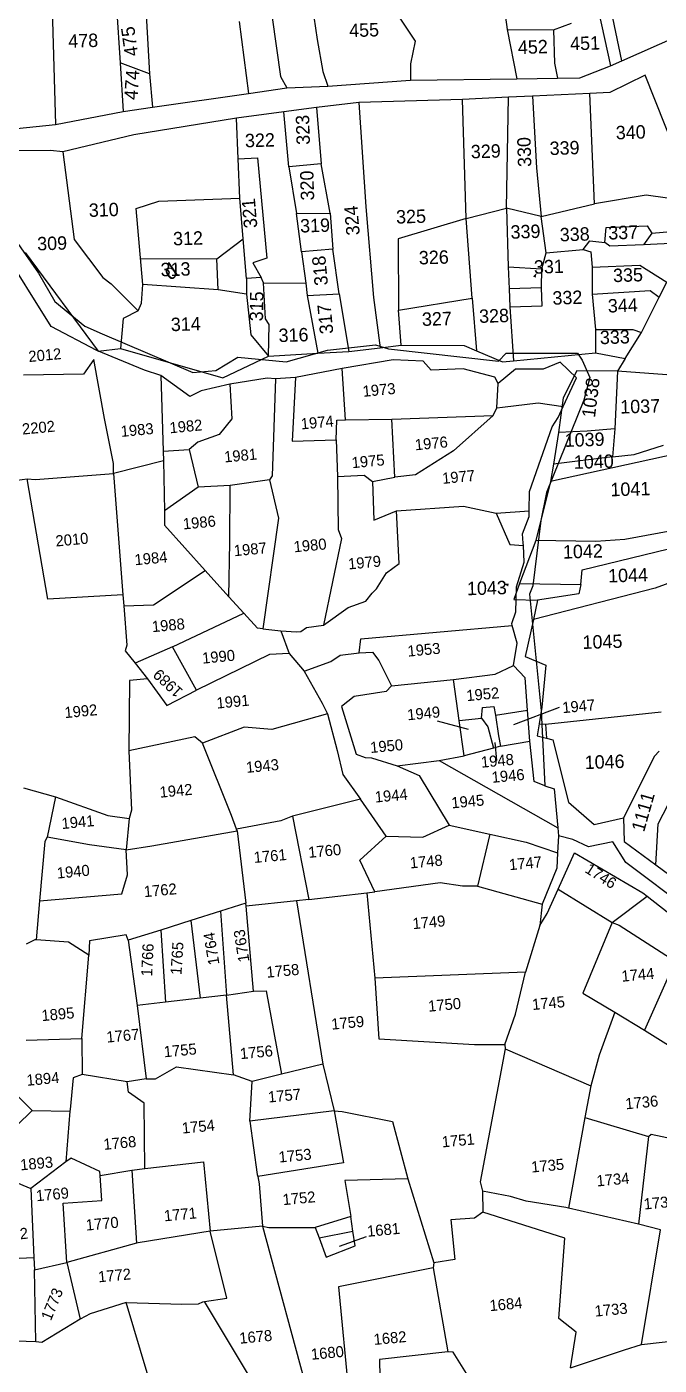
# Model space of a CAD drawing. Header units: metres. Extents: x 277585 to 230369286191, y 2057030 to 115415464409.
# Drawn here: x 279283 to 279701, y 2058325 to 2059210 of the extents above; entities that cross this region are included whole.
import ezdxf
from ezdxf.enums import TextEntityAlignment as Align

# ---------------------------------------------------------------- set-up
doc = ezdxf.new("R2010")
doc.units = ezdxf.units.M
doc.header["$MEASUREMENT"] = 0
for name, color, linetype in [('OFF', 1, 'Continuous'), ('POLY_PARCEL', 6, 'Continuous'), ('POLY_ROAD', 30, 'Continuous'), ('TEXT_MAPOUT', 7, 'Continuous'), ('TEXT_PARCEL', 7, 'Continuous'), ('V_BOUND_LINE', 7, 'Continuous')]:
    doc.layers.add(name, color=color, linetype=linetype)
doc.styles.add('TEXT_MAP', font='', dxfattribs={"height": 1.8})
doc.styles.get('TEXT_MAP').set_extended_font_data('Kruti Dev 050')
doc.dimstyles.get("Standard").update_dxf_attribs({"dimtxt": 0.18, "dimasz": 0.18, "dimexe": 0.18, "dimexo": 0.0625, "dimgap": 0.09, "dimtad": 0, "dimtih": 1, "dimtoh": 1, "dimdec": 4, "dimzin": 0, "dimdsep": 46, "dimtxsty": 'Standard', "dimcen": 0.09, "dimadec": 0, "dimazin": 0, "dimtfac": 1, "dimtdec": 4, "dimtofl": 0, "dimtmove": 0, "dimatfit": 3, "dimfxl": 1, "dimtolj": 1, "dimtzin": 0, "dimarcsym": 0})

msp = doc.modelspace()

# ---------------------------------------------------------------- hatches: boundary and pattern name
h = msp.add_hatch(color=256)
h.paths.add_polyline_path([(279618.4, 2059044.76), (279619.24, 2059044.28), (279619.97, 2059047.51)])
h.paths.add_polyline_path([(279619.97, 2059047.51), (279617.56, 2059045.24), (279618.4, 2059044.76)])
h = msp.add_hatch(color=256)
h.paths.add_polyline_path([(279601.33, 2058841.21), (279601.55, 2058842.15), (279598.25, 2058841.93)])
h.paths.add_polyline_path([(279598.25, 2058841.93), (279601.11, 2058840.26), (279601.33, 2058841.21)])

# ---------------------------------------------------------------- linework, layer by layer
at = {"layer": 'OFF'}
msp.add_line((279408.65, 2059056.78), (279358.16, 2059056.46), dxfattribs=at)
at = {"layer": 'POLY_PARCEL'}
for p, q in [((279597.5, 2059230.72), (279600.39, 2059208.45)), ((279658.2, 2059232.58), (279668.79, 2059184.3)), ((279299.87, 2059221.61), (279301.89, 2059145.5)), ((279342.32, 2059222.91), (279344.65, 2059186.41)), ((279361.93, 2059218), (279364.08, 2059179.17)), ((279527.44, 2059219.12), (279539.78, 2059200.65)), ((279423.44, 2059213.6), (279429.42, 2059165.98)), ((279445.24, 2059216.33), (279450.77, 2059177.3)), ((279472.72, 2059216.65), (279475, 2059201.77)), ((279600.39, 2059208.45), (279606.86, 2059175.84)), ((279600.39, 2059208.45), (279631.03, 2059208.24)), ((279631.03, 2059208.24), (279642.96, 2059212.49)), ((279676.19, 2059187.6), (279670.37, 2059216.08)), ((279475, 2059201.77), (279478.74, 2059180.63)), ((279539.78, 2059200.65), (279536.52, 2059185.7)), ((279631.03, 2059208.24), (279631.71, 2059186.02)), ((279344.65, 2059186.41), (279346.71, 2059154.16)), ((279364.08, 2059179.17), (279344.65, 2059186.41)), ((279536.52, 2059185.7), (279536.57, 2059174.9)), ((279631.71, 2059186.02), (279633.75, 2059176.19)), ((279364.08, 2059179.17), (279366.04, 2059157.08)), ((279450.77, 2059177.3), (279454.84, 2059169.74)), ((279478.74, 2059180.63), (279481.99, 2059170.9)), ((279617.31, 2059164.39), (279619.82, 2059117.03)), ((279658.22, 2059093.13), (279655.13, 2059166.04)), ((279474.45, 2059156.75), (279477.51, 2059119.64)), ((279502.47, 2059160.04), (279507, 2059091.09)), ((279573.43, 2059083.42), (279570.86, 2059162.13)), ((279599.93, 2059090.19), (279601.32, 2059163.73)), ((279422.71, 2059122.8), (279421.61, 2059149.83)), ((279456.19, 2059117.55), (279452.96, 2059153.94)), ((279306.92, 2059127.43), (279314.22, 2059069.52)), ((279422.71, 2059122.8), (279435.37, 2059123.48)), ((279423.76, 2059096.85), (279422.71, 2059122.8)), ((279435.37, 2059123.48), (279441.74, 2059057.25)), ((279477.51, 2059119.64), (279456.19, 2059117.55)), ((279456.19, 2059117.55), (279461.19, 2059086.69)), ((279483.43, 2059087.08), (279477.51, 2059119.64)), ((279619.82, 2059117.03), (279622.93, 2059084.83)), ((279355.2, 2059090.13), (279370.36, 2059094.92)), ((279370.36, 2059094.92), (279423.76, 2059096.85)), ((279425.96, 2059070.04), (279423.76, 2059096.85)), ((279692.43, 2059098.8), (279658.22, 2059093.13)), ((279720.49, 2059094.93), (279692.43, 2059098.8)), ((279359.63, 2059039.72), (279355.2, 2059090.13)), ((279461.19, 2059086.69), (279483.43, 2059087.08)), ((279464.57, 2059061.38), (279461.19, 2059086.69)), ((279483.43, 2059087.08), (279485.32, 2059063.17)), ((279507, 2059091.09), (279512.03, 2059031.29)), ((279573.43, 2059083.42), (279599.93, 2059090.19)), ((279622.93, 2059084.83), (279599.93, 2059090.19)), ((279599.93, 2059090.19), (279601.12, 2059051.53)), ((279622.93, 2059084.83), (279658.22, 2059093.13)), ((279626.27, 2059060.67), (279622.93, 2059084.83)), ((279573.43, 2059083.42), (279528.48, 2059069.92)), ((279577.36, 2059030.69), (279573.43, 2059083.42)), ((279665.06, 2059067.64), (279665.92, 2059077.48)), ((279665.92, 2059077.48), (279693.05, 2059078.6)), ((279693.05, 2059078.6), (279696.08, 2059073.78)), ((279314.22, 2059069.52), (279333.19, 2059044.4)), ((279408.65, 2059056.78), (279425.96, 2059070.04)), ((279428.12, 2059043.8), (279425.96, 2059070.04)), ((279528.48, 2059069.92), (279528.76, 2059022.85)), ((279650.76, 2059062.87), (279655.2, 2059068.78)), ((279655.2, 2059068.78), (279665.06, 2059067.64)), ((279668.32, 2059065.14), (279665.06, 2059067.64)), ((279696.08, 2059073.78), (279690.54, 2059066.11)), ((279713.34, 2059067.09), (279690.54, 2059066.11)), ((279696.08, 2059073.78), (279711.07, 2059075.11)), ((279485.32, 2059063.17), (279464.57, 2059061.38)), ((279464.57, 2059061.38), (279467.51, 2059040.68)), ((279489.4, 2059033.55), (279485.32, 2059063.17)), ((279623.41, 2059050.19), (279626.27, 2059060.67)), ((279626.27, 2059060.67), (279650.76, 2059062.87)), ((279650.76, 2059062.87), (279655.76, 2059061.41)), ((279655.76, 2059061.41), (279656.65, 2059051.33)), ((279690.54, 2059066.11), (279668.32, 2059065.14)), ((279409.56, 2059036.3), (279408.65, 2059056.78)), ((279441.74, 2059057.25), (279432.3, 2059054.08)), ((279432.3, 2059054.08), (279437.92, 2059044.39)), ((279601.12, 2059051.53), (279601.75, 2059036.94)), ((279601.12, 2059051.53), (279623.41, 2059050.19)), ((279623.26, 2059037.6), (279623.41, 2059050.19)), ((279656.65, 2059051.33), (279656.62, 2059033.43)), ((279656.65, 2059051.33), (279688.1, 2059052.59)), ((279688.1, 2059052.59), (279705.94, 2059041.32)), ((279333.19, 2059044.4), (279338.81, 2059040.24)), ((279338.81, 2059040.24), (279356.69, 2059022.31)), ((279437.92, 2059044.39), (279428.12, 2059043.8)), ((279428.12, 2059043.8), (279428.15, 2059033.41)), ((279439.47, 2059040.97), (279437.92, 2059044.39)), ((279439.47, 2059040.97), (279467.51, 2059040.68)), ((279440.78, 2059017.04), (279439.47, 2059040.97)), ((279467.51, 2059040.68), (279468.34, 2059032.61)), ((279358.84, 2059027.57), (279359.63, 2059039.72)), ((279409.56, 2059036.3), (279359.63, 2059039.72)), ((279428.15, 2059033.41), (279409.56, 2059036.3)), ((279428.15, 2059033.41), (279430.99, 2059006.63)), ((279468.34, 2059032.61), (279489.4, 2059033.55)), ((279468.34, 2059032.61), (279475.28, 2058994.32)), ((279489.4, 2059033.55), (279495.92, 2058995.48)), ((279623.26, 2059037.6), (279601.75, 2059036.94)), ((279601.75, 2059036.94), (279602.26, 2059025.12)), ((279623.62, 2059025.77), (279623.26, 2059037.6)), ((279656.62, 2059033.43), (279694.98, 2059035.76)), ((279656.62, 2059033.43), (279658.77, 2059010.1)), ((279694.98, 2059035.76), (279700.97, 2059031.46)), ((279356.69, 2059022.31), (279358.84, 2059027.57)), ((279512.03, 2059031.29), (279516.55, 2058997.96)), ((279528.76, 2059022.85), (279577.36, 2059030.69)), ((279530.36, 2058999.62), (279528.76, 2059022.85)), ((279577.36, 2059030.69), (279580.26, 2058996.02)), ((279602.26, 2059025.12), (279623.62, 2059025.77)), ((279602.26, 2059025.12), (279604.6, 2058989.4)), ((279346.73, 2059017.38), (279344.84, 2058997.61)), ((279356.69, 2059022.31), (279346.73, 2059017.38)), ((279443.21, 2059013.36), (279440.78, 2059017.04)), ((279430.99, 2059006.63), (279442.63, 2058992.48)), ((279442.63, 2058992.48), (279443.21, 2059013.36)), ((279658.77, 2059010.1), (279658.76, 2058994.68)), ((279658.77, 2059010.1), (279683.63, 2059010)), ((279683.63, 2059010), (279689.19, 2059008.09)), ((279327.3, 2058990.21), (279320.58, 2058980.65)), ((279334.25, 2058951.15), (279327.3, 2058990.21)), ((279320.58, 2058980.65), (279280.92, 2058979.93)), ((279371.69, 2058979.66), (279372.15, 2058958.23)), ((279460.53, 2058978.39), (279458.43, 2058936.16)), ((279493.53, 2058950.34), (279491.37, 2058984.33)), ((279673.5, 2058982.48), (279671.71, 2058944.46)), ((279417.26, 2058974.01), (279418.51, 2058950.97)), ((279447.3, 2058977.5), (279445.18, 2058913.41)), ((279593.75, 2058958.36), (279594.49, 2058974.36)), ((279597.36, 2058958.69), (279620.94, 2058961.55)), ((279620.94, 2058961.55), (279637.52, 2058959.27)), ((279372.15, 2058958.23), (279373.19, 2058929.55)), ((279524.26, 2058950.89), (279591.26, 2058953.16)), ((279591.26, 2058953.16), (279564.96, 2058929.87)), ((279591.26, 2058953.16), (279593.75, 2058958.36)), ((279593.75, 2058958.36), (279597.36, 2058958.69)), ((279340.32, 2058921.6), (279334.25, 2058951.15)), ((279418.51, 2058950.97), (279410.21, 2058940.6)), ((279487.47, 2058937.21), (279487.91, 2058950.15)), ((279487.91, 2058950.15), (279493.53, 2058950.34)), ((279493.53, 2058950.34), (279524.26, 2058950.89)), ((279526.2, 2058912.36), (279524.26, 2058950.89)), ((279671.71, 2058944.46), (279653.24, 2058942.76)), ((279671.71, 2058944.46), (279670.01, 2058925.89)), ((279396.1, 2058935.64), (279390.26, 2058930.8)), ((279410.21, 2058940.6), (279396.1, 2058935.64)), ((279458.43, 2058936.16), (279487.47, 2058937.21)), ((279487.47, 2058937.21), (279488.41, 2058912.81)), ((279653.24, 2058942.76), (279634.36, 2058941.95)), ((279373.19, 2058929.55), (279390.26, 2058930.8)), ((279373.19, 2058929.55), (279373.42, 2058923.27)), ((279390.26, 2058930.8), (279396.23, 2058905.87)), ((279564.96, 2058929.87), (279539.95, 2058913.97)), ((279720.49, 2058929.7), (279629.19, 2058909.65)), ((279670.01, 2058925.89), (279631.02, 2058921.02)), ((279670.01, 2058925.89), (279684.34, 2058927.46)), ((279684.34, 2058927.46), (279703.81, 2058933.72)), ((279373.42, 2058923.27), (279340.27, 2058914.98)), ((279340.27, 2058914.98), (279340.32, 2058921.6)), ((279373.42, 2058923.27), (279373.93, 2058890.3)), ((279266.66, 2058909.11), (279283.34, 2058911.33)), ((279296.86, 2058831.76), (279283.34, 2058911.33)), ((279283.34, 2058911.33), (279288.68, 2058910.84)), ((279288.68, 2058910.84), (279340.27, 2058914.98)), ((279340.27, 2058914.98), (279346.57, 2058834.74)), ((279443.46, 2058910.6), (279417.32, 2058906.85)), ((279445.18, 2058913.41), (279443.46, 2058910.6)), ((279443.46, 2058910.6), (279449.45, 2058885.35)), ((279488.41, 2058912.81), (279505.87, 2058913.77)), ((279488.41, 2058912.81), (279488.7, 2058877.76)), ((279505.87, 2058913.77), (279511.55, 2058909.67)), ((279511.55, 2058909.67), (279526.2, 2058912.36)), ((279511.55, 2058909.67), (279512.29, 2058883.93)), ((279539.95, 2058913.97), (279526.2, 2058912.36)), ((279396.23, 2058905.87), (279373.93, 2058890.3)), ((279417.32, 2058906.85), (279396.23, 2058905.87)), ((279417.17, 2058869.44), (279417.32, 2058906.85)), ((279373.93, 2058890.3), (279374.08, 2058880.65)), ((279512.29, 2058883.93), (279527.28, 2058890.19)), ((279527.28, 2058890.19), (279571.68, 2058893.34)), ((279529.2, 2058855.3), (279527.28, 2058890.19)), ((279571.68, 2058893.34), (279593.29, 2058888.73)), ((279593.29, 2058888.73), (279614.99, 2058890.13)), ((279449.45, 2058885.35), (279439.05, 2058812.25)), ((279593.29, 2058888.73), (279602.17, 2058868.05)), ((279374.08, 2058880.65), (279400.87, 2058850.8)), ((279488.7, 2058877.76), (279490.89, 2058872.01)), ((279715.2, 2058878.1), (279678.29, 2058871.35)), ((279416.56, 2058833.32), (279417.17, 2058869.44)), ((279490.89, 2058872.01), (279479.03, 2058814.55)), ((279602.17, 2058868.05), (279611.2, 2058867.22)), ((279658.99, 2058869.83), (279619.44, 2058870.7)), ((279650.14, 2058851.25), (279715.17, 2058866.96)), ((279678.29, 2058871.35), (279658.99, 2058869.83)), ((279520.83, 2058849.22), (279529.2, 2058855.3)), ((279366.75, 2058828.17), (279400.87, 2058850.8)), ((279400.87, 2058850.8), (279416.56, 2058833.32)), ((279514.2, 2058838.68), (279520.83, 2058849.22)), ((279649.18, 2058841.56), (279650.14, 2058851.25)), ((279725.19, 2058848.99), (279698.24, 2058839.01)), ((279511.16, 2058835.75), (279514.2, 2058838.68)), ((279608.72, 2058842.11), (279649.18, 2058841.56)), ((279698.24, 2058839.01), (279617.77, 2058818.3)), ((279649.18, 2058841.56), (279647.82, 2058835.28)), ((279346.57, 2058834.74), (279296.86, 2058831.76)), ((279346.57, 2058834.74), (279347.12, 2058827.33)), ((279347.12, 2058827.33), (279366.75, 2058828.17)), ((279426.36, 2058822.51), (279416.56, 2058833.32)), ((279495.48, 2058826.34), (279507.02, 2058830.4)), ((279507.02, 2058830.4), (279511.16, 2058835.75)), ((279647.82, 2058835.28), (279620.56, 2058831.12)), ((279347.12, 2058827.33), (279349.05, 2058801.37)), ((279379.29, 2058800.22), (279426.36, 2058822.51)), ((279435.38, 2058812.57), (279426.36, 2058822.51)), ((279479.03, 2058814.55), (279495.48, 2058826.34)), ((279439.05, 2058812.25), (279435.38, 2058812.57)), ((279439.05, 2058812.25), (279450.8, 2058810.85)), ((279450.8, 2058810.85), (279461.23, 2058810.25)), ((279450.8, 2058810.85), (279456.5, 2058795.83)), ((279461.23, 2058810.25), (279464.18, 2058810.52)), ((279464.18, 2058810.52), (279467.91, 2058813.19)), ((279467.91, 2058813.19), (279479.03, 2058814.55)), ((279503.7, 2058805.6), (279603.8, 2058814.43)), ((279349.05, 2058801.37), (279348.08, 2058797.64)), ((279502.59, 2058796.23), (279503.7, 2058805.6)), ((279348.08, 2058797.64), (279354.55, 2058789.46)), ((279379.29, 2058800.22), (279354.55, 2058789.46)), ((279395.2, 2058771.59), (279379.29, 2058800.22)), ((279443.31, 2058795.26), (279395.2, 2058771.59)), ((279456.5, 2058795.83), (279443.31, 2058795.26)), ((279456.5, 2058795.83), (279466.3, 2058784.25)), ((279483.92, 2058790.52), (279490.15, 2058794.74)), ((279490.15, 2058794.74), (279502.59, 2058796.23)), ((279502.59, 2058796.23), (279511.42, 2058796.86)), ((279511.42, 2058796.86), (279515.58, 2058791.29)), ((279354.55, 2058789.46), (279362.71, 2058779.15)), ((279466.3, 2058784.25), (279483.92, 2058790.52)), ((279466.3, 2058784.25), (279478.16, 2058762.98)), ((279515.58, 2058791.29), (279524.09, 2058774.54)), ((279592.57, 2058782.25), (279604.68, 2058787.86)), ((279350.79, 2058778.03), (279350.49, 2058731.51)), ((279362.71, 2058779.15), (279350.79, 2058778.03)), ((279362.71, 2058779.15), (279375.61, 2058761.49)), ((279524.09, 2058774.54), (279565.09, 2058778.69)), ((279565.09, 2058778.69), (279592.57, 2058782.25)), ((279568.68, 2058751.5), (279565.09, 2058778.69)), ((279375.61, 2058761.49), (279395.2, 2058771.59)), ((279499.32, 2058767.54), (279491.01, 2058760.81)), ((279520.53, 2058770.84), (279499.32, 2058767.54)), ((279524.09, 2058774.54), (279520.53, 2058770.84)), ((279478.16, 2058762.98), (279481.78, 2058756.04)), ((279491.01, 2058760.81), (279500.57, 2058729.28)), ((279583.42, 2058753.21), (279584.09, 2058760.22)), ((279584.09, 2058760.22), (279591.64, 2058760.92)), ((279591.64, 2058760.92), (279592.85, 2058755.08)), ((279592.85, 2058755.08), (279613.91, 2058758.36)), ((279625.81, 2058749.18), (279702.22, 2058757.43)), ((279481.78, 2058756.04), (279445.01, 2058745.67)), ((279481.78, 2058756.04), (279488.02, 2058731.81)), ((279568.68, 2058751.5), (279583.42, 2058753.21)), ((279572.16, 2058728.33), (279568.68, 2058751.5)), ((279583.42, 2058753.21), (279587.61, 2058747.31)), ((279592.85, 2058755.08), (279594.79, 2058741.36)), ((279621.55, 2058749.4), (279625.81, 2058749.18)), ((279625.81, 2058749.18), (279626.44, 2058739.85)), ((279393.98, 2058740.86), (279350.49, 2058731.51)), ((279399.01, 2058736.69), (279393.98, 2058740.86)), ((279426.65, 2058747.27), (279399.01, 2058736.69)), ((279445.01, 2058745.67), (279426.65, 2058747.27)), ((279587.61, 2058747.31), (279591.52, 2058733.35)), ((279594.79, 2058741.36), (279596.09, 2058734.53)), ((279350.49, 2058731.51), (279352.16, 2058692.29)), ((279418.36, 2058688.86), (279399.01, 2058736.69)), ((279488.02, 2058731.81), (279491.81, 2058715.94)), ((279591.52, 2058733.35), (279572.16, 2058728.33)), ((279596.09, 2058734.53), (279591.52, 2058733.35)), ((279596.09, 2058734.53), (279615.46, 2058738.05)), ((279700.97, 2058731.33), (279697.94, 2058728.13)), ((279500.57, 2058729.28), (279506.72, 2058727.2)), ((279506.72, 2058727.2), (279510.72, 2058726.91)), ((279510.72, 2058726.91), (279527.77, 2058721.55)), ((279527.77, 2058721.55), (279555.58, 2058725.13)), ((279555.58, 2058725.13), (279572.16, 2058728.33)), ((279555.58, 2058725.13), (279633.88, 2058680.74)), ((279697.94, 2058728.13), (279677.32, 2058687.17)), ((279491.81, 2058715.94), (279503.61, 2058699.51)), ((279527.77, 2058721.55), (279542.3, 2058715.23)), ((279542.3, 2058715.23), (279562.24, 2058682.34)), ((279280.92, 2058707.16), (279302, 2058701.18)), ((279625.42, 2058708.5), (279631.52, 2058706.33)), ((279631.52, 2058706.33), (279633.88, 2058680.74)), ((279302, 2058701.18), (279296.54, 2058674.53)), ((279302, 2058701.18), (279336.59, 2058688.85)), ((279503.61, 2058699.51), (279458.62, 2058688.37)), ((279520.54, 2058675.14), (279503.61, 2058699.51)), ((279700.25, 2058683.28), (279709.97, 2058701.98)), ((279336.59, 2058688.85), (279350.68, 2058686.86)), ((279350.68, 2058686.86), (279348.63, 2058666.15)), ((279352.16, 2058692.29), (279350.68, 2058686.86)), ((279421.53, 2058679.83), (279418.36, 2058688.86)), ((279458.62, 2058688.37), (279450.96, 2058685.34)), ((279458.62, 2058688.37), (279469.31, 2058633.29)), ((279365.61, 2058668.72), (279421.96, 2058678.61)), ((279450.96, 2058685.34), (279421.53, 2058679.83)), ((279421.96, 2058678.61), (279421.53, 2058679.83)), ((279421.96, 2058678.61), (279427.83, 2058630.75)), ((279544.77, 2058674.42), (279562.24, 2058682.34)), ((279562.24, 2058682.34), (279588.94, 2058676.55)), ((279633.88, 2058680.74), (279634.36, 2058675.46)), ((279698.62, 2058656.25), (279700.25, 2058683.28)), ((279294.81, 2058671.72), (279291.37, 2058632.39)), ((279296.54, 2058674.53), (279294.81, 2058671.72)), ((279324.48, 2058669.52), (279296.54, 2058674.53)), ((279348.63, 2058666.15), (279324.48, 2058669.52)), ((279348.63, 2058666.15), (279365.61, 2058668.72)), ((279503.14, 2058659.3), (279520.54, 2058675.14)), ((279520.54, 2058675.14), (279544.77, 2058674.42)), ((279588.94, 2058676.55), (279580.9, 2058642.05)), ((279588.94, 2058676.55), (279612.94, 2058671.18)), ((279612.94, 2058671.18), (279633.81, 2058664.23)), ((279349.51, 2058649.69), (279348.63, 2058666.15)), ((279513.04, 2058638.38), (279503.14, 2058659.3)), ((279345.71, 2058637.09), (279349.51, 2058649.69)), ((279556.18, 2058644.38), (279513.04, 2058638.38)), ((279570.96, 2058642.12), (279556.18, 2058644.38)), ((279580.9, 2058642.05), (279570.96, 2058642.12)), ((279291.37, 2058632.39), (279345.71, 2058637.09)), ((279469.31, 2058633.29), (279461.2, 2058632.4)), ((279469.31, 2058633.29), (279507.71, 2058637.76)), ((279507.71, 2058637.76), (279513.04, 2058638.38)), ((279507.71, 2058637.76), (279512.98, 2058581.33)), ((279580.9, 2058642.05), (279623.57, 2058630.12)), ((279634.11, 2058640.02), (279669.96, 2058618.1)), ((279669.96, 2058618.1), (279693.06, 2058635.38)), ((279291.37, 2058632.39), (279289.12, 2058606.64)), ((279411.11, 2058625.5), (279391.43, 2058619.31)), ((279427.83, 2058630.75), (279411.11, 2058625.5)), ((279411.11, 2058625.5), (279414.95, 2058569.99)), ((279428, 2058628.78), (279427.83, 2058630.75)), ((279461.2, 2058632.4), (279428, 2058628.78)), ((279432.91, 2058572.65), (279428, 2058628.78)), ((279461.2, 2058632.4), (279478.55, 2058524.52)), ((279391.43, 2058619.31), (279371.51, 2058613.05)), ((279391.43, 2058619.31), (279397.58, 2058567.98)), ((279622.16, 2058616), (279612.59, 2058585.32)), ((279669.96, 2058618.1), (279650.48, 2058571.29)), ((279669.96, 2058618.1), (279674.44, 2058616.21)), ((279674.44, 2058616.21), (279711.41, 2058592.52)), ((279288.23, 2058606.7), (279282.54, 2058603.85)), ((279289.12, 2058606.64), (279288.23, 2058606.7)), ((279348.67, 2058609.81), (279324.53, 2058605.9)), ((279349.99, 2058606.29), (279348.67, 2058609.81)), ((279371.51, 2058613.05), (279349.99, 2058606.29)), ((279371.51, 2058613.05), (279374.66, 2058565.33)), ((279310.56, 2058605.14), (279289.12, 2058606.64)), ((279323.95, 2058596.46), (279310.56, 2058605.14)), ((279324.53, 2058605.9), (279323.95, 2058596.46)), ((279349.99, 2058606.29), (279355.99, 2058563.17)), ((279319.47, 2058541.45), (279323.95, 2058596.46)), ((279711.41, 2058592.52), (279691.15, 2058546.95)), ((279612.59, 2058585.32), (279512.98, 2058581.33)), ((279512.98, 2058581.33), (279515.73, 2058541.22)), ((279605.91, 2058557.56), (279612.59, 2058585.32)), ((279414.95, 2058569.99), (279432.91, 2058572.65)), ((279432.91, 2058572.65), (279441.25, 2058572.99)), ((279441.25, 2058572.99), (279451.36, 2058517.74)), ((279374.66, 2058565.33), (279355.99, 2058563.17)), ((279355.99, 2058563.17), (279361.83, 2058514.74)), ((279397.58, 2058567.98), (279374.66, 2058565.33)), ((279414.95, 2058569.99), (279397.58, 2058567.98)), ((279419.51, 2058517.47), (279414.95, 2058569.99)), ((279650.48, 2058571.29), (279671.52, 2058558.69)), ((279598.85, 2058537.38), (279605.91, 2058557.56)), ((279671.52, 2058558.69), (279661.26, 2058530.27)), ((279671.52, 2058558.69), (279691.15, 2058546.95)), ((279691.15, 2058546.95), (279728.8, 2058523.5)), ((279282.5, 2058540.32), (279319.47, 2058541.45)), ((279319.47, 2058541.45), (279319.7, 2058517.64)), ((279515.73, 2058541.22), (279578.97, 2058537.51)), ((279578.97, 2058537.51), (279598.85, 2058537.38)), ((279598.85, 2058537.38), (279599.22, 2058534.64)), ((279599.21, 2058534.59), (279582.58, 2058446.72)), ((279599.22, 2058534.64), (279599.21, 2058534.59)), ((279599.21, 2058534.59), (279655.8, 2058510.13)), ((279661.26, 2058530.27), (279655.8, 2058510.13)), ((279257.68, 2058522.45), (279286.51, 2058493.7)), ((279368.12, 2058514.67), (279381.96, 2058522.57)), ((279381.96, 2058522.57), (279419.51, 2058517.47)), ((279478.55, 2058524.52), (279451.36, 2058517.74)), ((279478.55, 2058524.52), (279486.03, 2058493.61)), ((279313.62, 2058515.42), (279311.61, 2058494.39)), ((279319.7, 2058517.64), (279313.62, 2058515.42)), ((279349.29, 2058512.79), (279319.7, 2058517.64)), ((279361.83, 2058514.74), (279349.29, 2058512.79)), ((279350.26, 2058505.93), (279349.29, 2058512.79)), ((279361.83, 2058514.74), (279368.12, 2058514.67)), ((279431.96, 2058512.9), (279419.51, 2058517.47)), ((279430.38, 2058486.77), (279431.96, 2058512.9)), ((279451.36, 2058517.74), (279431.96, 2058512.9)), ((279655.8, 2058510.13), (279651.79, 2058489.24)), ((279360.54, 2058498.62), (279350.26, 2058505.93)), ((279276.5, 2058483.84), (279286.51, 2058493.7)), ((279286.51, 2058493.7), (279311.53, 2058493.42)), ((279311.53, 2058493.42), (279308.82, 2058459.97)), ((279311.61, 2058494.39), (279311.53, 2058493.42)), ((279360.93, 2058455.41), (279360.54, 2058498.62)), ((279486.03, 2058493.61), (279430.38, 2058486.77)), ((279486.03, 2058493.61), (279492.22, 2058459.11)), ((279486.03, 2058493.61), (279491.37, 2058493.11)), ((279491.37, 2058493.11), (279524.75, 2058486.63)), ((279430.38, 2058486.77), (279435.32, 2058451.49)), ((279524.75, 2058486.63), (279534.92, 2058448.53)), ((279651.79, 2058489.24), (279641.11, 2058429.21)), ((279651.79, 2058489.24), (279693.78, 2058476.55)), ((279693.78, 2058476.55), (279687.2, 2058418.59)), ((279693.78, 2058476.55), (279695.63, 2058478.05)), ((279695.63, 2058478.05), (279722.65, 2058472.29)), ((279308.82, 2058459.97), (279285.64, 2058442.26)), ((279312.25, 2058462.27), (279308.82, 2058459.97)), ((279331.28, 2058453.46), (279312.25, 2058462.27)), ((279360.93, 2058455.41), (279399.86, 2058459.85)), ((279399.86, 2058459.85), (279404.21, 2058414.08)), ((279492.22, 2058459.11), (279435.59, 2058450.18)), ((279331.44, 2058450.86), (279331.28, 2058453.46)), ((279331.44, 2058450.86), (279352.36, 2058454.43)), ((279332.48, 2058434.2), (279331.44, 2058450.86)), ((279352.36, 2058454.43), (279360.93, 2058455.41)), ((279352.36, 2058454.43), (279355.5, 2058406.04)), ((279435.32, 2058451.49), (279435.59, 2058450.18)), ((279435.59, 2058450.18), (279436.56, 2058445.32)), ((279534.92, 2058448.53), (279493.29, 2058447.63)), ((279493.29, 2058447.63), (279497.16, 2058423.83)), ((279534.92, 2058448.53), (279551.99, 2058393.1)), ((279273.57, 2058447.33), (279285.64, 2058442.26)), ((279285.64, 2058442.26), (279287.7, 2058396.72)), ((279436.56, 2058445.32), (279438.83, 2058417.41)), ((279582.58, 2058446.72), (279584.19, 2058440.43)), ((279584.19, 2058440.43), (279584.39, 2058426.52)), ((279602.73, 2058436.86), (279584.19, 2058440.43)), ((279307.14, 2058432.51), (279332.48, 2058434.2)), ((279309.47, 2058393.35), (279307.14, 2058432.51)), ((279612.94, 2058433.84), (279602.73, 2058436.86)), ((279639.16, 2058429.66), (279612.94, 2058433.84)), ((279497.16, 2058423.83), (279473.69, 2058416.35)), ((279498.57, 2058414.03), (279497.16, 2058423.83)), ((279578.79, 2058422.68), (279563.33, 2058421.58)), ((279563.33, 2058421.58), (279565.78, 2058395.33)), ((279584.39, 2058426.52), (279578.79, 2058422.68)), ((279638.63, 2058409.4), (279584.39, 2058426.52)), ((279641.11, 2058429.21), (279639.16, 2058429.66)), ((279687.2, 2058418.59), (279641.11, 2058429.21)), ((279404.21, 2058414.08), (279356.59, 2058406.34)), ((279438.83, 2058417.41), (279404.21, 2058414.08)), ((279415.29, 2058369.78), (279404.21, 2058414.08)), ((279438.83, 2058417.41), (279472.84, 2058291.63)), ((279438.83, 2058417.41), (279442.89, 2058416.46)), ((279442.89, 2058416.46), (279473.69, 2058416.35)), ((279473.69, 2058416.35), (279476.15, 2058409.59)), ((279476.15, 2058409.59), (279498.57, 2058414.03)), ((279499.98, 2058404.24), (279498.57, 2058414.03)), ((279701.77, 2058414.98), (279687.2, 2058418.59)), ((279689.31, 2058339.04), (279701.77, 2058414.98)), ((279355.5, 2058406.04), (279309.47, 2058393.35)), ((279356.59, 2058406.34), (279355.5, 2058406.04)), ((279476.15, 2058409.59), (279480.81, 2058396.83)), ((279480.81, 2058396.83), (279499.98, 2058404.24)), ((279634.62, 2058356.41), (279638.63, 2058409.4)), ((279254.17, 2058395.21), (279287.7, 2058396.72)), ((279287.7, 2058396.72), (279288.08, 2058388.37)), ((279565.78, 2058395.33), (279551.99, 2058393.1)), ((279288.08, 2058388.37), (279309.47, 2058393.35)), ((279288.87, 2058340.8), (279288.08, 2058388.37)), ((279309.47, 2058393.35), (279318.26, 2058355.78)), ((279551.64, 2058389.76), (279488.91, 2058377.3)), ((279551.99, 2058393.1), (279551.64, 2058389.76)), ((279551.64, 2058389.76), (279561.2, 2058334.35)), ((279488.91, 2058377.3), (279497, 2058294)), ((279400.39, 2058367.47), (279415.29, 2058369.78)), ((279324.88, 2058359.38), (279318.26, 2058355.78)), ((279348.68, 2058366.89), (279324.88, 2058359.38)), ((279348.68, 2058366.89), (279385.54, 2058365.69)), ((279363.15, 2058318.16), (279348.68, 2058366.89)), ((279385.54, 2058365.69), (279396.43, 2058366.04)), ((279396.43, 2058366.04), (279399.29, 2058367.3)), ((279399.29, 2058367.3), (279400.39, 2058367.47)), ((279439.98, 2058301.93), (279400.39, 2058367.47)), ((279318.26, 2058355.78), (279292.87, 2058340.51)), ((279646.07, 2058347.22), (279634.62, 2058356.41)), ((279288.87, 2058340.8), (279248.91, 2058342.33)), ((279642.31, 2058323.71), (279646.07, 2058347.22)), ((279689.31, 2058339.04), (279714.56, 2058341.92)), ((279292.87, 2058340.51), (279288.87, 2058340.8)), ((279561.2, 2058334.35), (279515.99, 2058329.15)), ((279564.87, 2058334.03), (279561.2, 2058334.35)), ((279585.11, 2058301.5), (279564.87, 2058334.03)), ((279642.31, 2058323.71), (279678.04, 2058335.67)), ((279678.04, 2058335.67), (279689.31, 2058339.04)), ((279515.99, 2058329.15), (279516.8, 2058299.11))]:
    msp.add_line(p, q, dxfattribs=at)
at = {"layer": 'POLY_ROAD'}
for p, q in [((279676.19, 2059187.6), (279712.65, 2059203.82)), ((279648.48, 2059176.39), (279668.79, 2059184.3)), ((279668.79, 2059184.3), (279676.19, 2059187.6)), ((279481.99, 2059170.9), (279536.57, 2059174.9)), ((279536.57, 2059174.9), (279606.86, 2059175.84)), ((279606.86, 2059175.84), (279633.75, 2059176.19)), ((279633.75, 2059176.19), (279648.48, 2059176.39)), ((279691.57, 2059178.09), (279668.37, 2059166.77)), ((279711.72, 2059127.74), (279691.57, 2059178.09)), ((279366.04, 2059157.08), (279429.42, 2059165.98)), ((279429.42, 2059165.98), (279454.84, 2059169.74)), ((279454.84, 2059169.74), (279481.99, 2059170.9)), ((279617.31, 2059164.39), (279601.32, 2059163.73)), ((279655.13, 2059166.04), (279617.31, 2059164.39)), ((279668.37, 2059166.77), (279655.13, 2059166.04)), ((279346.71, 2059154.16), (279366.04, 2059157.08)), ((279474.45, 2059156.75), (279452.96, 2059153.94)), ((279502.47, 2059160.04), (279474.45, 2059156.75)), ((279570.86, 2059162.13), (279502.47, 2059160.04)), ((279601.32, 2059163.73), (279570.86, 2059162.13)), ((279301.89, 2059145.5), (279346.71, 2059154.16)), ((279421.61, 2059149.83), (279353.65, 2059138.8)), ((279452.96, 2059153.94), (279421.61, 2059149.83)), ((279249, 2059140.23), (279301.89, 2059145.5)), ((279353.65, 2059138.8), (279306.92, 2059127.43)), ((279298.6, 2059128.5), (279255.5, 2059128.18)), ((279306.92, 2059127.43), (279298.6, 2059128.5)), ((279273.91, 2059071.33), (279290.82, 2059047.33)), ((279299.05, 2059012.11), (279265.93, 2059065.47)), ((279290.82, 2059047.33), (279301.44, 2059028.54)), ((279700.97, 2059031.46), (279705.94, 2059041.32)), ((279689.19, 2059008.09), (279700.97, 2059031.46)), ((279301.44, 2059028.54), (279321.38, 2059012.32)), ((279329.2, 2058996.17), (279299.05, 2059012.11)), ((279321.38, 2059012.32), (279332.77, 2059007.24)), ((279332.77, 2059007.24), (279392.65, 2058981.59)), ((279678.38, 2058990.84), (279689.19, 2059008.09)), ((279360.79, 2058983.08), (279329.2, 2058996.17)), ((279454.43, 2058988.71), (279481.7, 2058996.37)), ((279481.7, 2058996.37), (279513.44, 2059000.01)), ((279513.44, 2059000.01), (279522.06, 2058997.38)), ((279522.06, 2058997.38), (279594.83, 2058989.15)), ((279407.87, 2058983.01), (279422.4, 2058991.87)), ((279422.4, 2058991.87), (279454.43, 2058988.71)), ((279525.12, 2058990.06), (279491.37, 2058984.33)), ((279544.99, 2058989.19), (279525.12, 2058990.06)), ((279550.32, 2058983.2), (279544.99, 2058989.19)), ((279594.83, 2058989.15), (279599.8, 2058994.39)), ((279599.8, 2058994.39), (279646.89, 2058994.34)), ((279635.49, 2058988.41), (279624.3, 2058983.95)), ((279646.34, 2058978.16), (279635.49, 2058988.41)), ((279646.89, 2058994.34), (279650.04, 2058989.86)), ((279650.04, 2058989.86), (279655.2, 2058978.4)), ((279371.69, 2058979.66), (279360.79, 2058983.08)), ((279390.73, 2058965.74), (279371.69, 2058979.66)), ((279392.65, 2058981.59), (279407.87, 2058983.01)), ((279460.53, 2058978.39), (279447.3, 2058977.5)), ((279491.37, 2058984.33), (279460.53, 2058978.39)), ((279571.39, 2058984.14), (279550.32, 2058983.2)), ((279592.38, 2058978.59), (279571.39, 2058984.14)), ((279594.49, 2058974.36), (279592.38, 2058978.59)), ((279605.88, 2058983.94), (279594.49, 2058974.36)), ((279624.3, 2058983.95), (279605.88, 2058983.94)), ((279655.2, 2058978.4), (279651.14, 2058963.36)), ((279705.96, 2058980.11), (279673.5, 2058982.48)), ((279398.23, 2058969.51), (279390.73, 2058965.74)), ((279417.26, 2058974.01), (279398.23, 2058969.51)), ((279441.79, 2058978.01), (279417.26, 2058974.01)), ((279447.3, 2058977.5), (279441.79, 2058978.01)), ((279637.52, 2058959.27), (279646.34, 2058978.16)), ((279651.14, 2058963.36), (279626.45, 2058902.4)), ((279630.26, 2058945.63), (279634.12, 2058951.79)), ((279634.12, 2058951.79), (279637.52, 2058959.27)), ((279615.13, 2058902.95), (279630.26, 2058945.63)), ((279614.99, 2058890.13), (279615.13, 2058902.95)), ((279626.45, 2058902.4), (279622.72, 2058883.8)), ((279614.95, 2058886.56), (279614.99, 2058890.13)), ((279610.58, 2058874.9), (279614.95, 2058886.56)), ((279622.72, 2058883.8), (279617.52, 2058840.69)), ((279611.14, 2058868.82), (279610.58, 2058874.9)), ((279611.2, 2058867.22), (279611.14, 2058868.82)), ((279611.6, 2058856.37), (279611.2, 2058867.22)), ((279606.65, 2058839.88), (279611.6, 2058856.37)), ((279606.14, 2058823.46), (279606.65, 2058839.88)), ((279617.52, 2058840.69), (279615.32, 2058835.02)), ((279615.32, 2058835.02), (279622.84, 2058757.96)), ((279603.45, 2058815.71), (279606.14, 2058823.46)), ((279603.8, 2058814.43), (279603.45, 2058815.71)), ((279607.04, 2058802.74), (279603.8, 2058814.43)), ((279604.68, 2058787.86), (279607.04, 2058802.74)), ((279612.26, 2058779.7), (279604.68, 2058787.86)), ((279613.91, 2058758.36), (279612.26, 2058779.7)), ((279615.46, 2058738.05), (279613.91, 2058758.36)), ((279622.84, 2058757.96), (279625.42, 2058708.5)), ((279618.29, 2058711.37), (279615.46, 2058738.05)), ((279625.42, 2058708.5), (279618.29, 2058711.37)), ((279634.36, 2058675.46), (279633.81, 2058664.23)), ((279643.81, 2058672.93), (279634.36, 2058675.46)), ((279654.16, 2058668.1), (279643.81, 2058672.93)), ((279670.24, 2058671.3), (279654.16, 2058668.1)), ((279679, 2058657.79), (279670.24, 2058671.3)), ((279633.81, 2058664.23), (279633.3, 2058653.88)), ((279634.11, 2058640.02), (279644.97, 2058664.17)), ((279644.97, 2058664.17), (279690.14, 2058637.63)), ((279633.3, 2058653.88), (279623.57, 2058630.12)), ((279738.21, 2058613.02), (279679, 2058657.79)), ((279626.88, 2058623.95), (279634.11, 2058640.02)), ((279690.14, 2058637.63), (279693.06, 2058635.38)), ((279693.06, 2058635.38), (279706.27, 2058625.2)), ((279623.57, 2058630.12), (279622.16, 2058616)), ((279622.16, 2058616), (279626.88, 2058623.95))]:
    msp.add_line(p, q, dxfattribs=at)
at = {"layer": 'V_BOUND_LINE'}
for p, q in [((279281.99, 2059061), (279330.19, 2058995.79)), ((279330.19, 2058995.79), (279344.84, 2058997.61)), ((279344.84, 2058997.61), (279412.62, 2058978.23)), ((279495.92, 2058995.48), (279516.55, 2058997.96)), ((279516.55, 2058997.96), (279530.36, 2058999.62)), ((279530.36, 2058999.62), (279572.03, 2058999.55)), ((279572.03, 2058999.55), (279580.26, 2058996.02)), ((279580.26, 2058996.02), (279597.35, 2058988.7)), ((279412.62, 2058978.23), (279442.63, 2058992.48)), ((279442.63, 2058992.48), (279475.28, 2058994.32)), ((279475.28, 2058994.32), (279495.92, 2058995.48)), ((279597.35, 2058988.7), (279604.6, 2058989.4)), ((279604.6, 2058989.4), (279658.76, 2058994.68)), ((279658.76, 2058994.68), (279678.38, 2058990.84)), ((279678.38, 2058990.84), (279673.5, 2058982.48)), ((279646.46, 2058982.68), (279637.42, 2058964.96)), ((279673.5, 2058982.48), (279646.46, 2058982.68)), ((279637.42, 2058964.96), (279634.36, 2058941.95)), ((279634.36, 2058941.95), (279631.02, 2058921.02)), ((279631.02, 2058921.02), (279629.19, 2058909.65)), ((279629.19, 2058909.65), (279619.44, 2058870.7)), ((279619.44, 2058870.7), (279608.72, 2058842.11)), ((279608.72, 2058842.11), (279604.8, 2058831.66)), ((279604.8, 2058831.66), (279620.56, 2058831.12)), ((279620.56, 2058831.12), (279617.77, 2058818.3)), ((279617.77, 2058818.3), (279612.46, 2058793.94)), ((279612.46, 2058793.94), (279625.98, 2058788.19)), ((279625.98, 2058788.19), (279623.41, 2058760.41)), ((279623.41, 2058760.41), (279621.55, 2058749.4)), ((279621.55, 2058749.4), (279620.22, 2058741.51)), ((279620.22, 2058741.51), (279626.44, 2058739.85)), ((279626.44, 2058739.85), (279630.57, 2058738.75)), ((279630.57, 2058738.75), (279641.07, 2058697.69)), ((279641.07, 2058697.69), (279657.95, 2058682.81)), ((279657.95, 2058682.81), (279677.32, 2058687.17)), ((279677.32, 2058687.17), (279677.86, 2058671.56)), ((279677.86, 2058671.56), (279698.62, 2058656.25)), ((279698.62, 2058656.25), (279733.78, 2058630.32))]:
    msp.add_line(p, q, dxfattribs=at)

# ---------------------------------------------------------------- texts
at = {"layer": 'TEXT_MAPOUT', "style": 'TEXT_MAP'}
msp.add_text('d', height=10.17, rotation=34.37566, dxfattribs=at).set_placement((279377.64, 2059042.14))
at = {"layer": 'TEXT_PARCEL', "style": 'TEXT_MAP'}
for s, rotation, p in [('475', 98.09749, (279355.32, 2059201.08)), ('455', 1.75366, (279506.03, 2059203.59)), ('478', 1.75366, (279320.41, 2059196.6)), ('452', 1.75366, (279617.57, 2059192.44)), ('451', 1.75366, (279652.08, 2059194.9)), ('474', 86.03979, (279356.78, 2059171.5)), ('323', 91.75366, (279469.85, 2059142.19)), ('322', 1.75366, (279437.2, 2059130.77)), ('340', 1.75366, (279682.25, 2059136.05)), ('329', 1.75366, (279586.46, 2059123.46)), ('330', 91.75366, (279616.19, 2059127.52)), ('339', 1.75366, (279638.55, 2059125.67)), ('320', 91.75366, (279472.67, 2059105.39)), ('310', 1.75366, (279333.99, 2059084.77)), ('321', 94.93533, (279434.58, 2059087.25)), ('324', 94.76819, (279502.28, 2059082.46)), ('325', 1.75366, (279537.08, 2059080.35)), ('319', 1.75366, (279473.64, 2059074.44)), ('339', 1.75366, (279612.72, 2059070.35)), ('338', 1.75366, (279645.23, 2059068.59)), ('337', 1.75366, (279677.3, 2059069.82)), ('309', 1.75366, (279299.86, 2059062.62)), ('312', 1.75366, (279389.65, 2059065.94)), ('318', 95.56994, (279481.17, 2059049.32)), ('326', 1.75366, (279552.1, 2059053.35)), ('313', 1.75366, (279381.44, 2059045.48)), ('331', 1.75366, (279628.17, 2059047.22)), ('335', 1.75366, (279680.44, 2059041.66)), ('315', 88.88961, (279439.26, 2059025.32)), ('332', 1.75366, (279640.4, 2059026.75)), ('317', 95.33206, (279484.71, 2059017.31)), ('328', 1.75366, (279591.93, 2059014.7)), ('344', 1.75366, (279677.02, 2059021.55)), ('314', 1.75366, (279388.2, 2059009.24)), ('327', 1.75366, (279554.16, 2059012.71)), ('316', 1.75366, (279459.41, 2059002.03)), ('333', 1.75366, (279671.76, 2059000.63)), ('1038', 83.00252, (279660.09, 2058964.5)), ('1037', 1.75366, (279688.5, 2058954.87)), ('1039', 1.75366, (279651.76, 2058932.82)), ('1040', 1.75366, (279657.87, 2058918.33)), ('1041', 1.75366, (279682.01, 2058900.18)), ('1042', 1.75366, (279650.63, 2058858.97)), ('1044', 1.75366, (279680.48, 2058843.21)), ('1043', 1.75366, (279587.2, 2058834.76)), ('1045', 1.75366, (279663.59, 2058799.28)), ('1046', 1.75366, (279665, 2058719.89)), ('1111', 74.15997, (279694.53, 2058690.11))]:
    msp.add_text(s, height=8.858, rotation=rotation, dxfattribs=at).set_placement(p, align=Align.CENTER)
for s, rotation, p in [('2012', 5.32248, (279284.42, 2058988.52)), ('1973', 5.32248, (279505.28, 2058965.53)), ('1974', 5.32248, (279464.42, 2058943.97)), ('2202', 5.32248, (279280.19, 2058940.58)), ('1983', 5.32248, (279345.41, 2058939.03)), ('1982', 5.32248, (279377.65, 2058941.42)), ('1976', 5.32248, (279539.81, 2058930.18)), ('1981', 5.32248, (279413.75, 2058922.14)), ('1975', 5.32248, (279498.04, 2058918.33)), ('1977', 5.32248, (279557.81, 2058907.98)), ('1986', 5.32248, (279386.49, 2058877.86)), ('2010', 5.32248, (279302.31, 2058866.57)), ('1984', 5.32248, (279354.54, 2058854.18)), ('1987', 5.32248, (279420.15, 2058860.16)), ('1980', 5.32248, (279459.7, 2058862.75)), ('1979', 5.32248, (279495.67, 2058851.41)), ('1988', 5.32248, (279366.01, 2058809.95)), ('1953', 5.32248, (279534.95, 2058793.78)), ('1990', 5.32248, (279399.19, 2058789.16)), ('1989', 136.9707, (279386.69, 2058771.46)), ('1991', 5.32248, (279408.69, 2058759.44)), ('1952', 5.32248, (279573.83, 2058764.34)), ('1992', 5.32248, (279308.22, 2058753.14)), ('1949', 5.32248, (279534.76, 2058751.71)), ('1947', 5.32248, (279637.2, 2058756.41)), ('1950', 5.32248, (279510.27, 2058730.09)), ('1943', 5.32248, (279428.2, 2058716.93)), ('1948', 5.32248, (279583.49, 2058720.36)), ('1946', 5.32248, (279590.56, 2058710.36)), ('1942', 5.32248, (279371.1, 2058700.53)), ('1944', 5.32248, (279513.32, 2058697.32)), ('1945', 5.32248, (279563.91, 2058693.46)), ('1941', 5.32248, (279306.27, 2058679.8)), ('1760', 5.32248, (279469.35, 2058660.76)), ('1761', 5.32248, (279433.3, 2058657.4)), ('1748', 5.32248, (279536.46, 2058653.76)), ('1747', 5.32248, (279602.02, 2058652.6)), ('1940', 5.32248, (279303.19, 2058647.07)), ('1746', 327.64252, (279651.3, 2058651.62)), ('1762', 5.32248, (279360.69, 2058634.78)), ('1749', 5.32248, (279538.21, 2058613.61)), ('1764', 99.41024, (279410.38, 2058590.58)), ('1763', 98.90054, (279430.18, 2058592.44)), ('1766', 87.18823, (279365.81, 2058582.28)), ('1765', 86.34534, (279385.21, 2058583.25)), ('1758', 5.32248, (279441.69, 2058581.52)), ('1744', 5.32248, (279676.33, 2058578.89)), ('1750', 5.32248, (279548.58, 2058559.06)), ('1745', 5.32248, (279617.25, 2058560.17)), ('1895', 5.32248, (279293.04, 2058552.82)), ('1759', 5.32248, (279484.56, 2058547.19)), ('1767', 5.32248, (279335.93, 2058538.63)), ('1755', 5.32248, (279373.86, 2058528.94)), ('1756', 5.32248, (279424.22, 2058527.69)), ('1894', 5.32248, (279283.13, 2058510.07)), ('1757', 5.32248, (279442.76, 2058499.02)), ('1736', 5.32248, (279678.9, 2058494.54)), ('1754', 5.32248, (279385.83, 2058478.51)), ('1768', 5.32248, (279333.94, 2058467.73)), ('1751', 5.32248, (279557.6, 2058469.36)), ('1753', 5.32248, (279449.77, 2058459.35)), ('1893', 5.32248, (279278.96, 2058454.17)), ('1735', 5.32248, (279616.69, 2058452.74)), ('1734', 5.32248, (279659.86, 2058443.54)), ('1769', 5.32248, (279289.42, 2058433.77)), ('1752', 5.32248, (279452.39, 2058431.18)), ('1732', 5.32248, (279691.03, 2058428.29)), ('1770', 5.32248, (279322.3, 2058414.36)), ('1771', 5.32248, (279373.97, 2058420.5)), ('1892', 5.32248, (279262.43, 2058407.11)), ('1681', 5.32248, (279508.22, 2058410.27)), ('1772', 5.32248, (279330.49, 2058380.18)), ('1773', 67.66433, (279298.9, 2058354.33)), ('1684', 5.32248, (279589.14, 2058361.1)), ('1733', 5.32248, (279658.62, 2058357.51)), ('1678', 5.32248, (279423.77, 2058339.57)), ('1682', 5.32248, (279512.54, 2058338.77)), ('1680', 5.32248, (279471.13, 2058328.96))]:
    msp.add_text(s, height=7.323, rotation=rotation, dxfattribs=at).set_placement(p)

# ---------------------------------------------------------------- leaders
for points in [[(279634.73, 2058760.15), (279604.64, 2058748.73)], [(279554.11, 2058751.34), (279574.59, 2058745.89)], [(279593.58, 2058725.07), (279592.46, 2058737.14)], [(279507.32, 2058410.24), (279489.46, 2058403.9)]]:
    msp.add_leader(points, dimstyle='Standard', override={"dimtxt": 2.5, "dimasz": 2.5, "dimexe": 1.25, "dimexo": 0.625, "dimgap": 0.625, "dimtad": 1, "dimtih": 0, "dimtoh": 0, "dimzin": 8, "dimcen": 2.5, "dimtofl": 1})

doc.saveas('drawing.dxf')
